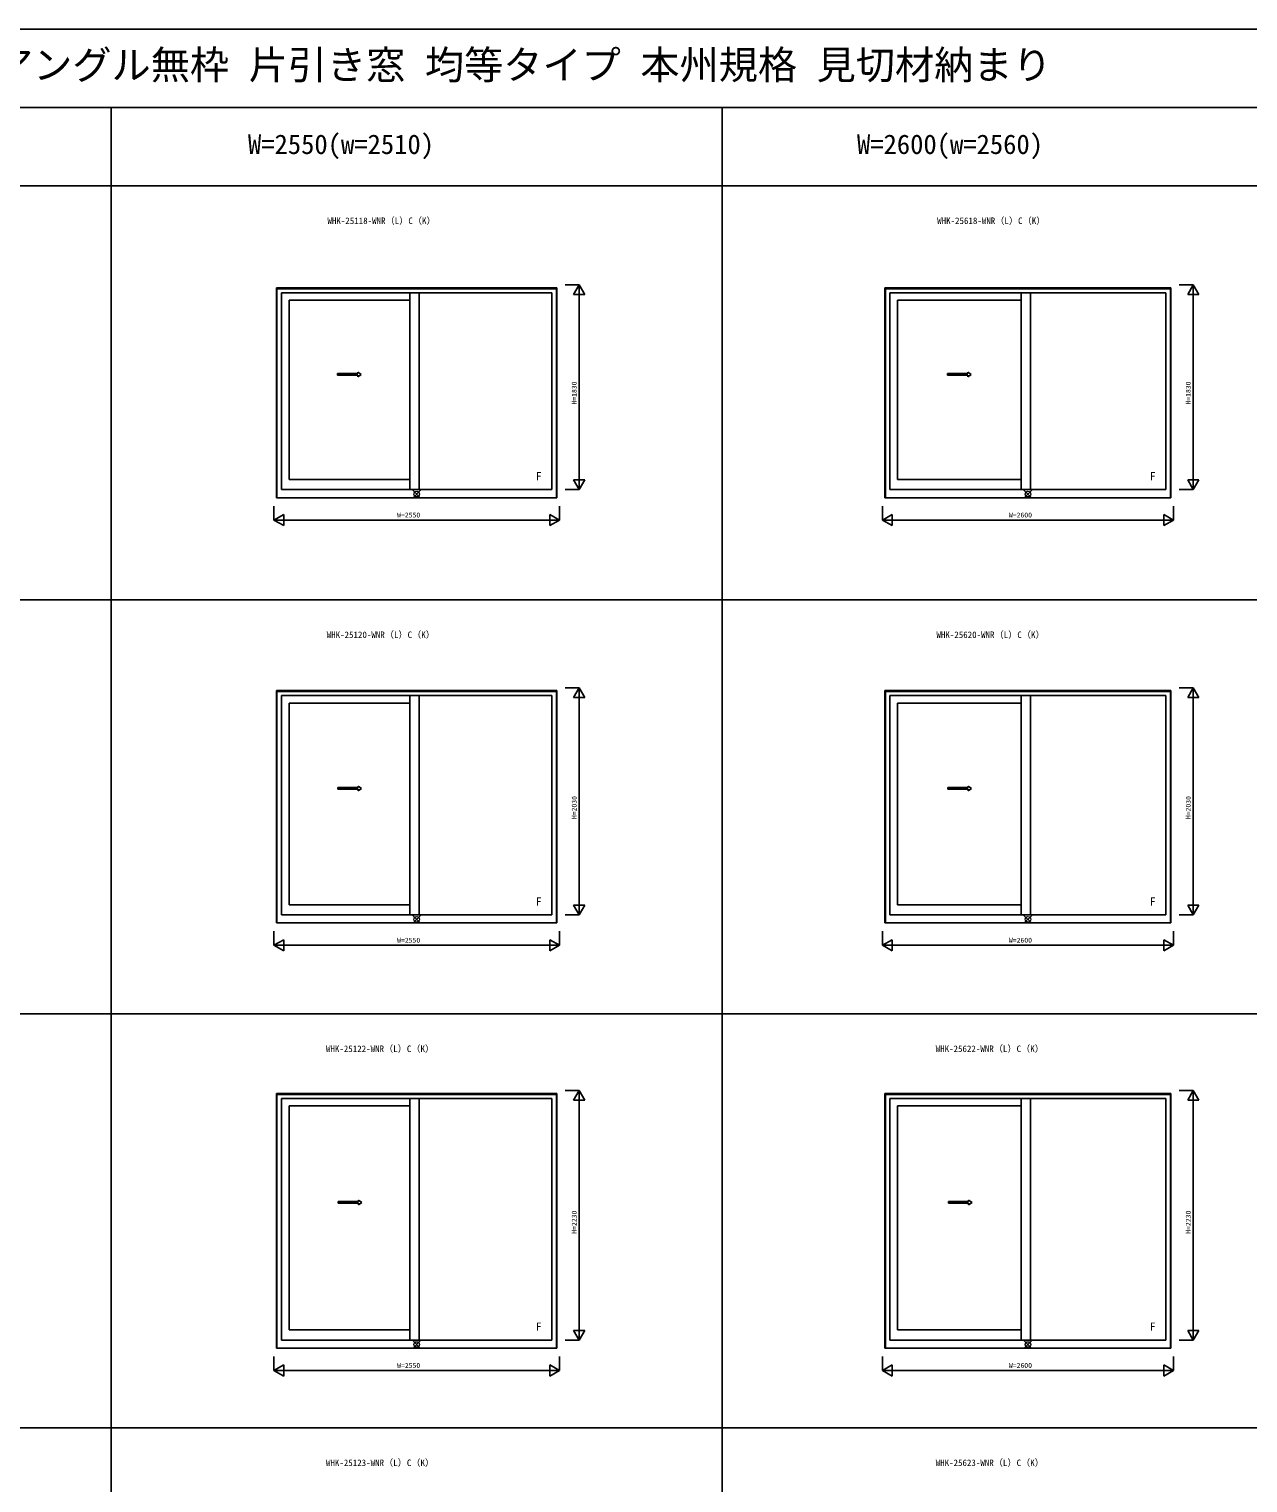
# Model space of a CAD drawing. Units: millimetres, scale not verified. Extents: x -19250 to 19250, y -14000 to 14000.
# Drawn here: x -8362 to 2525, y 1007 to 14000 of the extents above; entities that cross this region are included whole.
import ezdxf
from ezdxf.enums import TextEntityAlignment as Align

# ---------------------------------------------------------------- set-up
doc = ezdxf.new("R2010")
doc.units = ezdxf.units.MM
doc.header["$LTSCALE"] = 50
for name, color, linetype in [('0-0_0', 7, 'Continuous'), ('0-1_YKK_A1', 4, 'Continuous'), ('0-4_YKK_F1', 7, 'Continuous'), ('0-6_YKK_N1', 2, 'Continuous')]:
    doc.layers.add(name, color=color, linetype=linetype)
doc.layers.add('0-5_YKK_IN', color=1, linetype='Continuous', lineweight=18)
doc.styles.add('ＭＳ ゴシック', font='')
doc.styles.get('ＭＳ ゴシック').set_extended_font_data('MS Gothic')

msp = doc.modelspace()

# ---------------------------------------------------------------- linework, layer by layer
at = {"layer": '0-1_YKK_A1'}
for p, q in [((-6152, 11688), (-6152, 9812)), ((-6152, 11688), (-3648, 11688)), ((-6148, 11688), (-6148, 9812)), ((-3652, 11679), (-6148, 11679)), ((-6108, 11644), (-3692, 11644)), ((-6108, 11644), (-6108, 9884)), ((-6040, 11577), (-6040, 9974)), ((-4961, 11577), (-6040, 11577)), ((-4961, 11644), (-4961, 9884)), ((-4877, 11644), (-4877, 9884)), ((-3692, 11644), (-3692, 9884)), ((-3652, 11688), (-3652, 9812)), ((-3648, 11688), (-3648, 9812)), ((-717, 11688), (-717, 9812)), ((-717, 11688), (1837, 11688)), ((-713, 11688), (-713, 9812)), ((1833, 11679), (-713, 11679)), ((-673, 11644), (1793, 11644)), ((-673, 11644), (-673, 9884)), ((-605, 11577), (-605, 9974)), ((499, 11577), (-605, 11577)), ((499, 11644), (499, 9884)), ((583, 11644), (583, 9884)), ((1793, 11644), (1793, 9884)), ((1833, 11688), (1833, 9812)), ((1837, 11688), (1837, 9812)), ((-5606.18, 10920.9), (-5424.84, 10920.91)), ((-5606.17, 10905.9), (-5606.17, 10920.9)), ((-5424.84, 10920.91), (-5424.84, 10933.41)), ((-5424.84, 10933.41), (-5394.84, 10913.41)), ((-158.67, 10920.9), (22.67, 10920.91)), ((-158.66, 10905.9), (-158.66, 10920.9)), ((22.67, 10920.91), (22.67, 10933.41)), ((22.67, 10933.41), (52.67, 10913.41)), ((-5606.17, 10905.9), (-5424.83, 10905.91)), ((-5424.83, 10893.41), (-5394.84, 10913.41)), ((-5424.83, 10893.41), (-5424.83, 10905.91)), ((-158.66, 10905.9), (22.68, 10905.91)), ((22.68, 10893.41), (52.67, 10913.41)), ((22.68, 10893.41), (22.68, 10905.91)), ((-6108, 9884), (-3692, 9884)), ((-4961, 9974), (-6040, 9974)), ((-673, 9884), (1793, 9884)), ((499, 9974), (-605, 9974)), ((-3648, 9812), (-6152, 9812)), ((1837, 9812), (-717, 9812)), ((-6152, 8088), (-6152, 6012)), ((-6152, 8088), (-3648, 8088)), ((-6148, 8088), (-6148, 6012)), ((-3652, 8079), (-6148, 8079)), ((-3652, 8088), (-3652, 6012)), ((-3648, 8088), (-3648, 6012)), ((-717, 8088), (-717, 6012)), ((-717, 8088), (1837, 8088)), ((-713, 8088), (-713, 6012)), ((1833, 8079), (-713, 8079)), ((1833, 8088), (1833, 6012)), ((1837, 8088), (1837, 6012)), ((-6108, 8044), (-3692, 8044)), ((-6108, 8044), (-6108, 6084)), ((-6040, 7977), (-6040, 6174)), ((-4961, 7977), (-6040, 7977)), ((-4961, 8044), (-4961, 6084)), ((-4877, 8044), (-4877, 6084)), ((-3692, 8044), (-3692, 6084)), ((-673, 8044), (1793, 8044)), ((-673, 8044), (-673, 6084)), ((-605, 7977), (-605, 6174)), ((499, 7977), (-605, 7977)), ((499, 8044), (499, 6084)), ((583, 8044), (583, 6084)), ((1793, 8044), (1793, 6084)), ((-5604.25, 7220.9), (-5422.91, 7220.91)), ((-5604.24, 7205.9), (-5604.24, 7220.9)), ((-5604.24, 7205.9), (-5422.9, 7205.91)), ((-5422.91, 7220.91), (-5422.91, 7233.41)), ((-5422.91, 7233.41), (-5392.91, 7213.41)), ((-5422.9, 7193.41), (-5392.91, 7213.41)), ((-5422.9, 7193.41), (-5422.9, 7205.91)), ((-154.82, 7220.9), (26.53, 7220.91)), ((-154.81, 7205.9), (-154.81, 7220.9)), ((-154.81, 7205.9), (26.53, 7205.91)), ((26.53, 7220.91), (26.53, 7233.41)), ((26.53, 7233.41), (56.53, 7213.41)), ((26.53, 7193.41), (56.53, 7213.41)), ((26.53, 7193.41), (26.53, 7205.91)), ((-4961, 6174), (-6040, 6174)), ((499, 6174), (-605, 6174)), ((-3648, 6012), (-6152, 6012)), ((-6108, 6084), (-3692, 6084)), ((1837, 6012), (-717, 6012)), ((-673, 6084), (1793, 6084)), ((-6152, 4488), (-6152, 2212)), ((-6152, 4488), (-3648, 4488)), ((-6148, 4488), (-6148, 2212)), ((-3652, 4479), (-6148, 4479)), ((-6108, 4444), (-3692, 4444)), ((-6108, 4444), (-6108, 2284)), ((-4961, 4444), (-4961, 2284)), ((-4877, 4444), (-4877, 2284)), ((-3692, 4444), (-3692, 2284)), ((-3652, 4488), (-3652, 2212)), ((-3648, 4488), (-3648, 2212)), ((-717, 4488), (-717, 2212)), ((-717, 4488), (1837, 4488)), ((-713, 4488), (-713, 2212)), ((1833, 4479), (-713, 4479)), ((-673, 4444), (1793, 4444)), ((-673, 4444), (-673, 2284)), ((499, 4444), (499, 2284)), ((583, 4444), (583, 2284)), ((1793, 4444), (1793, 2284)), ((1833, 4488), (1833, 2212)), ((1837, 4488), (1837, 2212)), ((-6040, 4377), (-6040, 2374)), ((-4961, 4377), (-6040, 4377)), ((-605, 4377), (-605, 2374)), ((499, 4377), (-605, 4377)), ((-5602.32, 3520.9), (-5420.98, 3520.91)), ((-5602.31, 3505.9), (-5602.31, 3520.9)), ((-5420.98, 3520.91), (-5420.98, 3533.41)), ((-5420.98, 3533.41), (-5390.98, 3513.41)), ((-5420.97, 3493.41), (-5390.98, 3513.41)), ((-150.96, 3520.9), (30.38, 3520.91)), ((-150.96, 3505.9), (-150.96, 3520.9)), ((30.38, 3520.91), (30.38, 3533.41)), ((30.38, 3533.41), (60.38, 3513.41)), ((30.38, 3493.41), (60.38, 3513.41)), ((-5602.31, 3505.9), (-5420.97, 3505.91)), ((-5420.97, 3493.41), (-5420.97, 3505.91)), ((-150.96, 3505.9), (30.38, 3505.91)), ((30.38, 3493.41), (30.38, 3505.91)), ((-4961, 2374), (-6040, 2374)), ((499, 2374), (-605, 2374)), ((-3648, 2212), (-6152, 2212)), ((-6108, 2284), (-3692, 2284)), ((1837, 2212), (-717, 2212)), ((-673, 2284), (1793, 2284))]:
    msp.add_line(p, q, dxfattribs=at)
at = {"layer": '0-4_YKK_F1'}
for p, q in [((-19250, 14000), (19250, 14000)), ((-19250, 13300), (18550, 13300)), ((-7630, -14000), (-7630, 13300)), ((-2170, -14000), (-2170, 13300)), ((-19250, 12600), (18550, 12600)), ((-19250, 8900), (18550, 8900)), ((-19250, 5200), (18550, 5200)), ((-19250, 1500), (18550, 1500))]:
    msp.add_line(p, q, dxfattribs=at)
at = {"layer": '0-5_YKK_IN'}
for p, q in [((-4935.36, 9879.36), (-4864.64, 9808.64)), ((-4935.36, 9808.64), (-4864.64, 9879.36)), ((524.64, 9879.36), (595.36, 9808.64)), ((524.64, 9808.64), (595.36, 9879.36)), ((-4935.36, 6079.36), (-4864.64, 6008.64)), ((-4935.36, 6008.64), (-4864.64, 6079.36)), ((524.64, 6079.36), (595.36, 6008.64)), ((524.64, 6008.64), (595.36, 6079.36)), ((-4935.36, 2279.36), (-4864.64, 2208.64)), ((-4935.36, 2208.64), (-4864.64, 2279.36)), ((524.64, 2279.36), (595.36, 2208.64)), ((524.64, 2208.64), (595.36, 2279.36))]:
    msp.add_line(p, q, dxfattribs=at)
for centre in [(-4900, 9844), (560, 9844), (-4900, 6044), (560, 6044), (-4900, 2244), (560, 2244)]:
    msp.add_circle(centre, 25, dxfattribs=at)
at = {"layer": '0-6_YKK_N1'}
for p, q in [((-3573, 11714), (-3448, 11714)), ((-3448, 11714), (-3498, 11627.4)), ((-3448, 9884), (-3448, 11714)), ((-3448, 11714), (-3398, 11627.4)), ((1912, 11714), (2037, 11714)), ((2037, 11714), (1987, 11627.4)), ((2037, 9884), (2037, 11714)), ((2037, 11714), (2087, 11627.4)), ((-3498, 11627.4), (-3398, 11627.4)), ((1987, 11627.4), (2087, 11627.4)), ((-3573, 9884), (-3448, 9884)), ((-3448, 9884), (-3498, 9970.6)), ((-3398, 9970.6), (-3498, 9970.6)), ((-3448, 9884), (-3398, 9970.6)), ((1912, 9884), (2037, 9884)), ((2037, 9884), (1987, 9970.6)), ((2087, 9970.6), (1987, 9970.6)), ((2037, 9884), (2087, 9970.6)), ((-6175, 9737), (-6175, 9612)), ((-6175, 9612), (-6088.4, 9662)), ((-6088.4, 9562), (-6088.4, 9662)), ((-3625, 9612), (-3711.6, 9662)), ((-3711.6, 9662), (-3711.6, 9562)), ((-3625, 9737), (-3625, 9612)), ((-740, 9737), (-740, 9612)), ((-740, 9612), (-653.4, 9662)), ((-653.4, 9562), (-653.4, 9662)), ((1860, 9612), (1773.4, 9662)), ((1773.4, 9662), (1773.4, 9562)), ((1860, 9737), (1860, 9612)), ((-6175, 9612), (-3625, 9612)), ((-6175, 9612), (-6088.4, 9562)), ((-3625, 9612), (-3711.6, 9562)), ((-740, 9612), (1860, 9612)), ((-740, 9612), (-653.4, 9562)), ((1860, 9612), (1773.4, 9562)), ((-3573, 8114), (-3448, 8114)), ((-3448, 8114), (-3498, 8027.4)), ((-3448, 6084), (-3448, 8114)), ((-3448, 8114), (-3398, 8027.4)), ((1912, 8114), (2037, 8114)), ((2037, 8114), (1987, 8027.4)), ((2037, 6084), (2037, 8114)), ((2037, 8114), (2087, 8027.4)), ((-3498, 8027.4), (-3398, 8027.4)), ((1987, 8027.4), (2087, 8027.4)), ((-3448, 6084), (-3498, 6170.6)), ((-3398, 6170.6), (-3498, 6170.6)), ((-3448, 6084), (-3398, 6170.6)), ((2037, 6084), (1987, 6170.6)), ((2087, 6170.6), (1987, 6170.6)), ((2037, 6084), (2087, 6170.6)), ((-3573, 6084), (-3448, 6084)), ((1912, 6084), (2037, 6084)), ((-6175, 5937), (-6175, 5812)), ((-6175, 5812), (-6088.4, 5862)), ((-6088.4, 5762), (-6088.4, 5862)), ((-3625, 5812), (-3711.6, 5862)), ((-3711.6, 5862), (-3711.6, 5762)), ((-3625, 5937), (-3625, 5812)), ((-740, 5937), (-740, 5812)), ((-740, 5812), (-653.4, 5862)), ((-653.4, 5762), (-653.4, 5862)), ((1860, 5812), (1773.4, 5862)), ((1773.4, 5862), (1773.4, 5762)), ((1860, 5937), (1860, 5812)), ((-6175, 5812), (-3625, 5812)), ((-6175, 5812), (-6088.4, 5762)), ((-3625, 5812), (-3711.6, 5762)), ((-740, 5812), (1860, 5812)), ((-740, 5812), (-653.4, 5762)), ((1860, 5812), (1773.4, 5762)), ((-3573, 4514), (-3448, 4514)), ((-3448, 4514), (-3498, 4427.4)), ((-3498, 4427.4), (-3398, 4427.4)), ((-3448, 2284), (-3448, 4514)), ((-3448, 4514), (-3398, 4427.4)), ((1912, 4514), (2037, 4514)), ((2037, 4514), (1987, 4427.4)), ((1987, 4427.4), (2087, 4427.4)), ((2037, 2284), (2037, 4514)), ((2037, 4514), (2087, 4427.4)), ((-3448, 2284), (-3498, 2370.6)), ((-3398, 2370.6), (-3498, 2370.6)), ((-3448, 2284), (-3398, 2370.6)), ((2037, 2284), (1987, 2370.6)), ((2087, 2370.6), (1987, 2370.6)), ((2037, 2284), (2087, 2370.6)), ((-3573, 2284), (-3448, 2284)), ((1912, 2284), (2037, 2284)), ((-6175, 2137), (-6175, 2012)), ((-3625, 2137), (-3625, 2012)), ((-740, 2137), (-740, 2012)), ((1860, 2137), (1860, 2012)), ((-6175, 2012), (-6088.4, 2062)), ((-6175, 2012), (-3625, 2012)), ((-6175, 2012), (-6088.4, 1962)), ((-6088.4, 1962), (-6088.4, 2062)), ((-3625, 2012), (-3711.6, 2062)), ((-3711.6, 2062), (-3711.6, 1962)), ((-3625, 2012), (-3711.6, 1962)), ((-740, 2012), (-653.4, 2062)), ((-740, 2012), (1860, 2012)), ((-740, 2012), (-653.4, 1962)), ((-653.4, 1962), (-653.4, 2062)), ((1860, 2012), (1773.4, 2062)), ((1773.4, 2062), (1773.4, 1962)), ((1860, 2012), (1773.4, 1962))]:
    msp.add_line(p, q, dxfattribs=at)

# ---------------------------------------------------------------- texts
at = {"layer": '0-0_0', "style": 'ＭＳ ゴシック'}
for s, height, p in [('APW651_04 在来 APW651 大開口スライディング トリプルガラス アングル無枠 片引き窓 均等タイプ 本州規格 見切材納まり', 256.6, (-18817.07, 13475)), ('WHK-25118-WNR（L）C（K）', 58.65, (-5697.33, 12240)), ('WHK-25618-WNR（L）C（K）', 58.65, (-250.67, 12240)), ('WHK-25120-WNR（L）C（K）', 58.65, (-5704, 8540)), ('WHK-25620-WNR（L）C（K）', 58.65, (-257.33, 8540)), ('WHK-25122-WNR（L）C（K）', 58.65, (-5710.67, 4840)), ('WHK-25622-WNR（L）C（K）', 58.65, (-264, 4840)), ('WHK-25123-WNR（L）C（K）', 58.65, (-5710.67, 1140)), ('WHK-25623-WNR（L）C（K）', 58.65, (-264, 1140))]:
    msp.add_text(s, height=height, dxfattribs=at).set_placement(p, align=Align.BOTTOM_LEFT)
at = {"layer": '0-0_0', "color": 3, "style": 'ＭＳ ゴシック'}
for s, p in [('W=2550(w=2510)', (-6407.33, 12831)), ('W=2600(w=2560)', (-967.17, 12831))]:
    msp.add_text(s, height=174.5, dxfattribs=at).set_placement(p, align=Align.BOTTOM_LEFT)
at = {"layer": '0-1_YKK_A1', "style": 'ＭＳ ゴシック'}
for p in [(-3834.94, 9945.24), (1650.06, 9945.24), (-3834.94, 6145.24), (1650.06, 6145.24), (-3834.94, 2345.24), (1650.06, 2345.24)]:
    msp.add_text('F', height=73.31, dxfattribs=at).set_placement(p, align=Align.BOTTOM_LEFT)
at = {"layer": '0-6_YKK_N1', "style": 'ＭＳ ゴシック'}
for s, p in [('H=1830', (-3458, 10644)), ('H=1830', (2027, 10644)), ('H=2030', (-3458, 6939)), ('H=2030', (2027, 6939)), ('H=2230', (-3458, 3234)), ('H=2230', (2027, 3234))]:
    msp.add_text(s, height=43.99, rotation=90, dxfattribs=at).set_placement(p, align=Align.BOTTOM_LEFT)
for s, p in [('W=2550', (-5075, 9622)), ('W=2600', (390, 9622)), ('W=2550', (-5075, 5822)), ('W=2600', (390, 5822)), ('W=2550', (-5075, 2022)), ('W=2600', (390, 2022))]:
    msp.add_text(s, height=43.99, dxfattribs=at).set_placement(p, align=Align.BOTTOM_LEFT)

doc.saveas('drawing.dxf')
